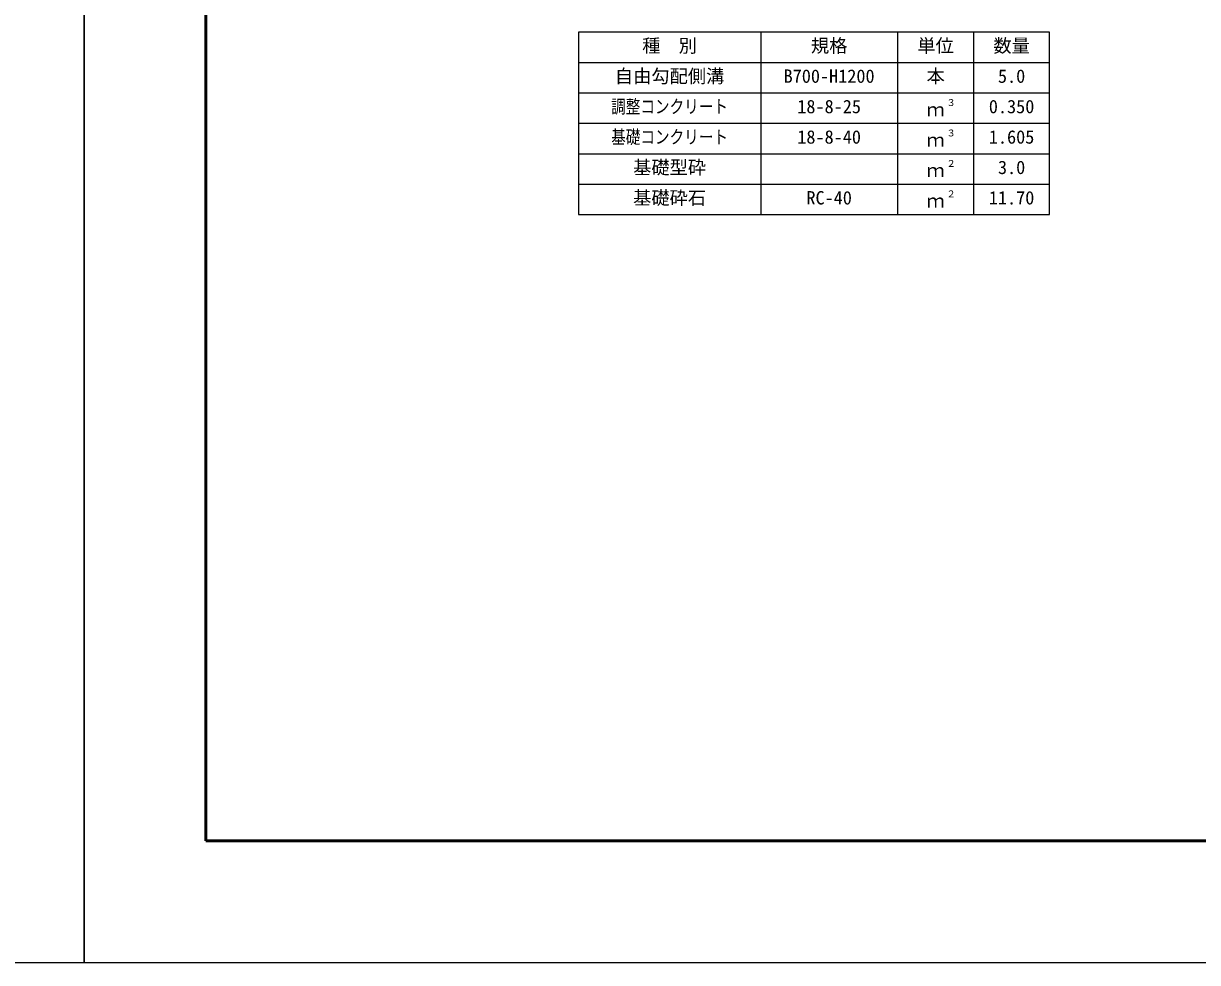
# Model space of a CAD drawing. Units: millimetres, scale not verified. Extents: x -16800 to 16800, y -5940 to 5940.
# Drawn here: x -200 to 3661, y -5940 to -2853 of the extents above; entities that cross this region are included whole.
import ezdxf
from ezdxf.enums import TextEntityAlignment as Align

# ---------------------------------------------------------------- set-up
doc = ezdxf.new("R2010")
doc.units = ezdxf.units.MM
doc.header["$LTSCALE"] = 20
for name, color, linetype, lineweight in [('0-1_Defpoints', 5, 'Continuous', 25), ('0-3_HYO', 3, 'Continuous', 25), ('0-4_HYO2', 4, 'Continuous', 25), ('0-6_TXT', 7, 'Continuous', 25), ('0-7_WAKU', 3, 'Continuous', 25)]:
    doc.layers.add(name, color=color, linetype=linetype, lineweight=lineweight)
doc.styles.add('ＭＳ ゴシック', font='')
doc.styles.get('ＭＳ ゴシック').set_extended_font_data('MS Gothic')

msp = doc.modelspace()

# ---------------------------------------------------------------- linework, layer by layer
at = {"layer": '0-1_Defpoints'}
for points in [[(-16800, -5940), (0, -5940), (0, 5940), (-16800, 5940)], [(0, -5940), (16800, -5940), (16800, 5940), (0, 5940)]]:
    msp.add_lwpolyline(points, close=True, dxfattribs=at)
at = {"layer": '0-3_HYO'}
for p, q in [((2225, -2881.13), (2225, -3481.13)), ((2675, -2881.13), (2675, -3481.13)), ((2925, -2881.13), (2925, -3481.13)), ((1625, -2981.13), (3175, -2981.13))]:
    msp.add_line(p, q, dxfattribs=at)
msp.add_lwpolyline([(1625, -3481.13), (3175, -3481.13), (3175, -2881.13), (1625, -2881.13)], close=True, dxfattribs=at)
at = {"layer": '0-4_HYO2'}
for p, q in [((1625, -3081.13), (3175, -3081.13)), ((1625, -3181.13), (3175, -3181.13)), ((1625, -3281.13), (3175, -3281.13)), ((1625, -3381.13), (3175, -3381.13))]:
    msp.add_line(p, q, dxfattribs=at)
at = {"layer": '0-7_WAKU', "lineweight": 50}
msp.add_lwpolyline([(400, -5540), (16400, -5540), (16400, 5540), (400, 5540)], close=True, dxfattribs=at)

# ---------------------------------------------------------------- texts
at = {"layer": '0-6_TXT', "style": 'ＭＳ ゴシック'}
for s, height, p in [('種\u3000別', 43.99, (1835, -2961.13)), ('規格', 43.99, (2390, -2961.13)), ('単位', 43.99, (2740, -2961.13)), ('数量', 43.99, (2990, -2961.13)), ('自由勾配側溝', 43.99, (1745, -3061.13)), ('B700-H1200', 43.99, (2300, -3061.13)), ('本', 43.99, (2770, -3061.13)), ('5.0', 43.99, (3005, -3061.13)), ('18-8-25', 43.99, (2345, -3161.13)), ('ｍ', 43.99, (2770, -3171.13)), ('３', 21.99, (2835.54, -3130.76)), ('0.350', 43.99, (2975, -3161.13)), ('18-8-40', 43.99, (2345, -3261.13)), ('３', 21.99, (2835.54, -3230.76)), ('1.605', 43.99, (2975, -3261.13)), ('ｍ', 43.99, (2770, -3271.13)), ('基礎型砕', 43.99, (1805, -3361.13)), ('２', 21.99, (2835.54, -3330.76)), ('3.0', 43.99, (3005, -3361.13)), ('ｍ', 43.99, (2770, -3371.13)), ('基礎砕石', 43.99, (1805, -3461.13)), ('RC-40', 43.99, (2375, -3461.13)), ('ｍ', 43.99, (2770, -3471.13)), ('２', 21.99, (2835.54, -3430.76)), ('11.70', 43.99, (2975, -3461.13))]:
    msp.add_text(s, height=height, dxfattribs=at).set_placement(p, align=Align.BOTTOM_LEFT)
at = {"layer": '0-6_TXT', "style": 'ＭＳ ゴシック', "width": 0.8}
for s, p in [('調整コンクリート', (1733, -3161.13)), ('基礎コンクリート', (1733, -3261.13))]:
    msp.add_text(s, height=43.99, dxfattribs=at).set_placement(p, align=Align.BOTTOM_LEFT)

doc.saveas('drawing.dxf')
